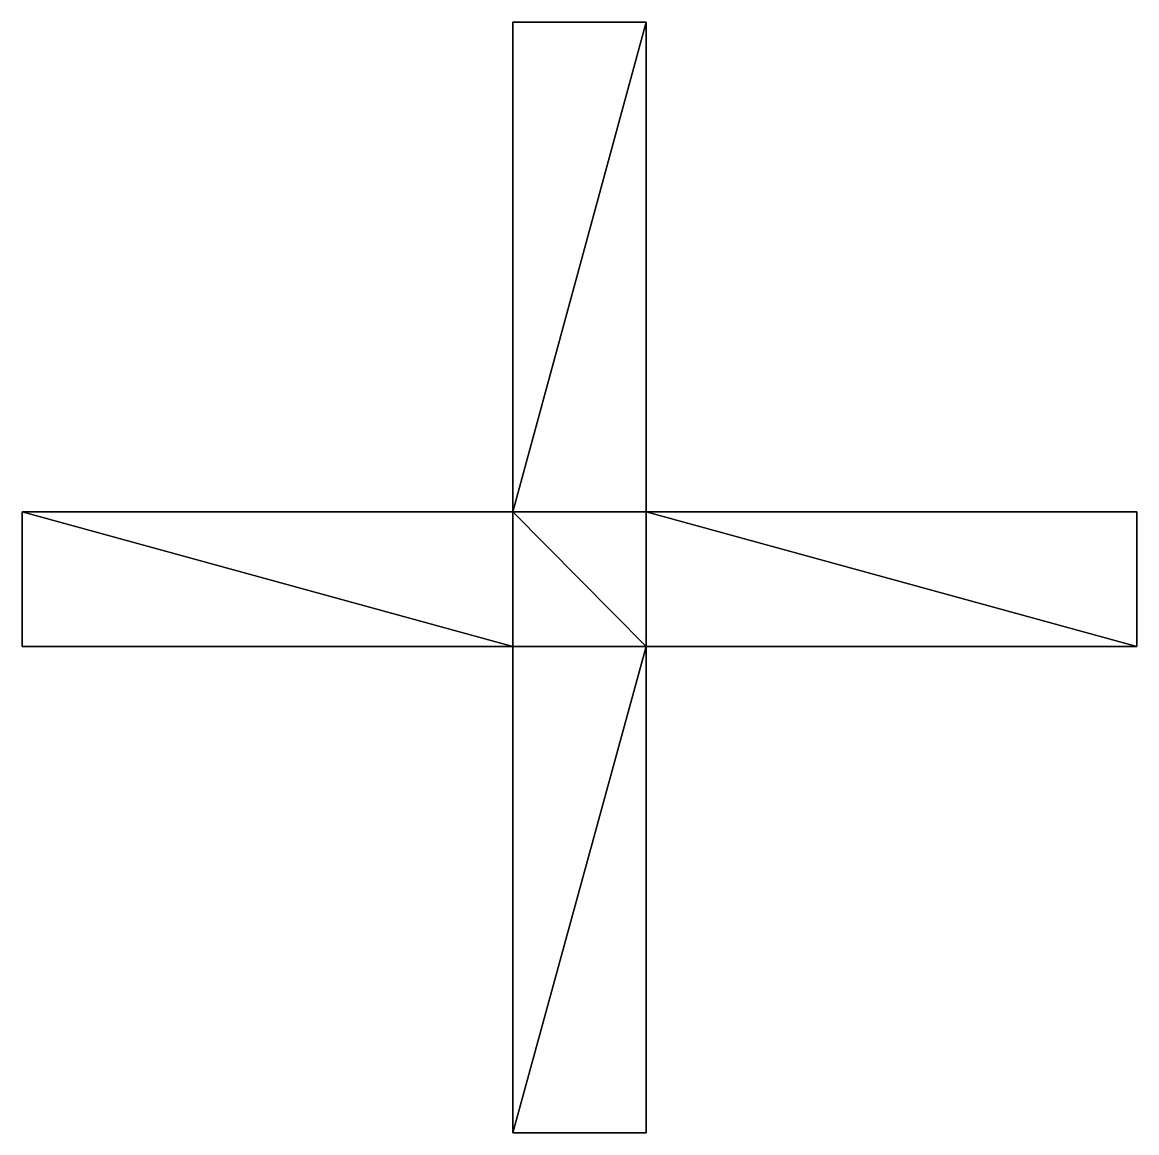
# Model space of a CAD drawing. Header units: metres. Extents: x 0.027 to 0.778, y 0.094 to 0.842.
import ezdxf

# ---------------------------------------------------------------- set-up
doc = ezdxf.new("R2010")
doc.units = ezdxf.units.M

msp = doc.modelspace()

# ---------------------------------------------------------------- meshes
at = {"layer": 'Armanisoft_0', "linetype": 'CONTINUOUS'}
mesh = msp.add_polyface(dxfattribs=at)
corners = [(0.026677, 0.512195), (0.35747, 0.512195), (0.35747, 0.842226), (0.447409, 0.842226), (0.447409, 0.512195), (0.778201, 0.512195), (0.778201, 0.421494), (0.447409, 0.421494), (0.447409, 0.09375), (0.35747, 0.09375), (0.35747, 0.421494), (0.026677, 0.421494), (0.026677, 0.512195), (0.402439, 1.744231), (-0.873804, -0.170134), (1.678682, -0.170134), (0.026677, 0.512195, 0.229421), (0.35747, 0.512195, 0.229421), (0.35747, 0.842226, 0.229421), (0.447409, 0.842226, 0.229421), (0.447409, 0.512195, 0.229421), (0.778201, 0.512195, 0.229421), (0.778201, 0.421494, 0.229421), (0.447409, 0.421494, 0.229421), (0.447409, 0.09375, 0.229421), (0.35747, 0.09375, 0.229421), (0.35747, 0.421494, 0.229421), (0.026677, 0.421494, 0.229421), (0.026677, 0.512195, 0.229421), (0.402439, 1.744231, 0.229421), (-0.873804, -0.170134, 0.229421), (1.678682, -0.170134, 0.229421), (0.026677, 0.512195), (0.026677, 0.512195, 0.229421), (0.35747, 0.512195), (0.35747, 0.512195, 0.229421), (0.35747, 0.842226), (0.35747, 0.842226, 0.229421), (0.447409, 0.842226), (0.447409, 0.842226, 0.229421), (0.447409, 0.512195), (0.447409, 0.512195, 0.229421), (0.778201, 0.512195), (0.778201, 0.512195, 0.229421), (0.778201, 0.421494), (0.778201, 0.421494, 0.229421), (0.447409, 0.421494), (0.447409, 0.421494, 0.229421), (0.447409, 0.09375), (0.447409, 0.09375, 0.229421), (0.35747, 0.09375), (0.35747, 0.09375, 0.229421), (0.35747, 0.421494), (0.35747, 0.421494, 0.229421), (0.026677, 0.421494), (0.026677, 0.421494, 0.229421)]
mesh.append_faces([[corners[k] for k in face] for face in [(3, 1, 2), (4, 1, 3), (6, 4, 5), (7, 1, 4), (7, 4, 6), (9, 7, 8), (10, 0, 1), (10, 1, 7), (10, 7, 9), (11, 0, 10), (19, 18, 17), (20, 19, 17), (22, 21, 20), (23, 20, 17), (23, 22, 20), (25, 24, 23), (26, 17, 16), (26, 23, 17), (26, 25, 23), (27, 26, 16), (34, 32, 33, 35), (36, 34, 35, 37), (38, 36, 37, 39), (40, 38, 39, 41), (42, 40, 41, 43), (44, 42, 43, 45), (46, 44, 45, 47), (48, 46, 47, 49), (50, 48, 49, 51), (52, 50, 51, 53), (54, 52, 53, 55), (32, 54, 55, 33)]])

doc.saveas('drawing.dxf')
